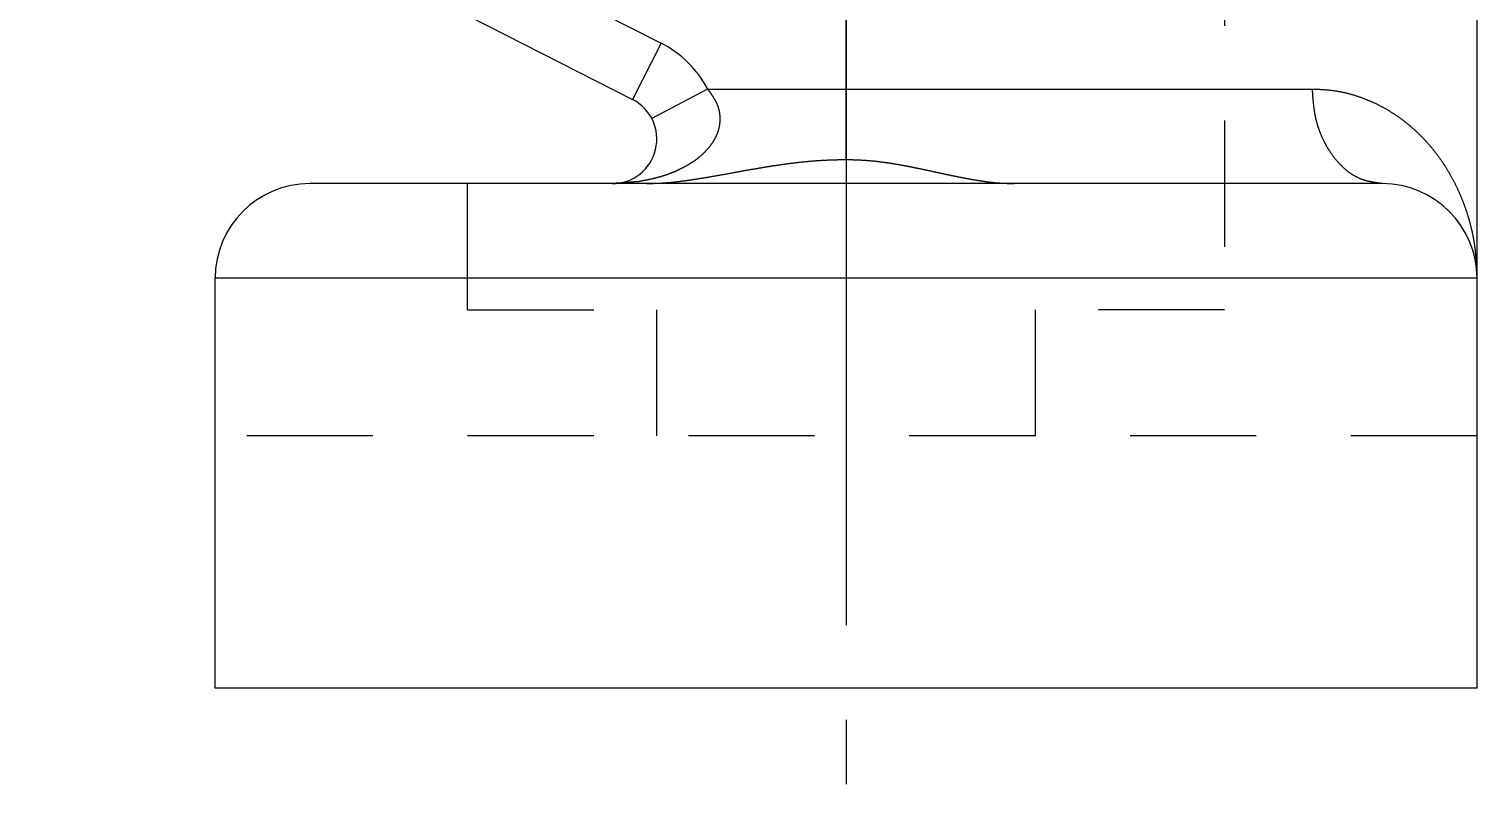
# Model space of a CAD drawing. Extents: x 14 to 86, y 94 to 257.
# Drawn here: x 61.96 to 84.91, y 118.22 to 130.19 of the extents above; entities that cross this region are included whole.
import ezdxf

# ---------------------------------------------------------------- set-up
doc = ezdxf.new("R2010")
doc.units = 0
doc.linetypes.add('CENTER', pattern=[17.5, 13, -1.5, 1.5, -1.5])
doc.linetypes.add('DASHED', pattern=[3.5, 2, -1.5])
doc.layers.get('0').update_dxf_attribs({"linetype": 'CONTINUOUS'})
doc.layers.add('CENTER', color=1, linetype='CENTER')

msp = doc.modelspace()

# ---------------------------------------------------------------- linework, layer by layer
at = {"color": 3, "linetype": 'DASHED'}
for p, q in [((80.907, 149.738), (80.907, 125.738)), ((68.907, 125.738), (68.907, 127.738)), ((68.907, 125.738), (71.907, 125.738)), ((71.907, 123.738), (71.907, 125.738)), ((77.907, 123.738), (77.907, 125.738)), ((80.907, 125.738), (77.907, 125.738)), ((84.907, 123.738), (64.907, 123.738))]:
    msp.add_line(p, q, dxfattribs=at)
at = {"color": 7, "linetype": 'CONTINUOUS'}
for p, q in [((84.907, 119.738), (84.907, 148.238)), ((74.907, 128.12), (74.907, 145.238)), ((62.41, 134.837), (71.976, 129.963)), ((61.956, 133.946), (71.522, 129.072)), ((71.976, 129.963), (71.522, 129.072)), ((72.711, 129.238), (71.826, 128.772)), ((72.711, 129.238), (82.298, 129.238)), ((83.407, 127.738), (66.407, 127.738)), ((84.907, 126.238), (64.907, 126.238)), ((64.907, 119.738), (64.907, 126.238)), ((84.907, 119.738), (64.907, 119.738))]:
    msp.add_line(p, q, dxfattribs=at)
at = {"color": 7}
for points in [[(72.711, 129.238, 0), (72.715, 129.233, 0), (72.718, 129.228, 0), (72.722, 129.223, 0), (72.726, 129.217, 0), (72.73, 129.212, 0), (72.734, 129.207, 0), (72.738, 129.201, 0), (72.742, 129.196, 0), (72.746, 129.191, 0), (72.75, 129.186, 0), (72.753, 129.18, 0), (72.757, 129.175, 0), (72.761, 129.17, 0), (72.765, 129.164, 0), (72.769, 129.159, 0), (72.772, 129.153, 0), (72.776, 129.148, 0), (72.78, 129.143, 0), (72.783, 129.137, 0), (72.787, 129.132, 0), (72.791, 129.126, 0), (72.794, 129.121, 0), (72.798, 129.115, 0), (72.801, 129.11, 0), (72.805, 129.105, 0), (72.808, 129.099, 0), (72.812, 129.093, 0), (72.815, 129.088, 0), (72.818, 129.082, 0), (72.821, 129.077, 0), (72.825, 129.071, 0), (72.828, 129.065, 0), (72.831, 129.06, 0), (72.834, 129.054, 0), (72.837, 129.048, 0), (72.84, 129.043, 0), (72.843, 129.037, 0), (72.846, 129.031, 0), (72.849, 129.025, 0), (72.851, 129.019, 0), (72.854, 129.013, 0), (72.857, 129.007, 0), (72.859, 129.001, 0), (72.862, 128.995, 0), (72.864, 128.989, 0), (72.866, 128.983, 0), (72.869, 128.977, 0), (72.871, 128.971, 0), (72.873, 128.965, 0), (72.875, 128.959, 0), (72.877, 128.953, 0), (72.879, 128.946, 0), (72.881, 128.94, 0), (72.883, 128.934, 0), (72.885, 128.928, 0), (72.886, 128.921, 0), (72.888, 128.915, 0), (72.89, 128.909, 0), (72.891, 128.902, 0), (72.893, 128.896, 0), (72.894, 128.889, 0), (72.895, 128.883, 0), (72.896, 128.876, 0), (72.898, 128.87, 0), (72.899, 128.864, 0), (72.9, 128.857, 0), (72.901, 128.851, 0), (72.902, 128.844, 0), (72.902, 128.838, 0), (72.903, 128.831, 0), (72.904, 128.824, 0), (72.904, 128.818, 0), (72.905, 128.811, 0), (72.905, 128.805, 0), (72.906, 128.798, 0), (72.906, 128.792, 0), (72.906, 128.785, 0), (72.907, 128.779, 0), (72.907, 128.772, 0), (72.907, 128.766, 0), (72.907, 128.759, 0), (72.907, 128.752, 0), (72.906, 128.746, 0), (72.906, 128.739, 0), (72.906, 128.733, 0), (72.906, 128.726, 0), (72.905, 128.72, 0), (72.905, 128.713, 0), (72.904, 128.707, 0), (72.904, 128.7, 0), (72.903, 128.694, 0), (72.902, 128.687, 0), (72.901, 128.681, 0), (72.9, 128.674, 0), (72.899, 128.668, 0), (72.898, 128.661, 0), (72.897, 128.655, 0), (72.896, 128.648, 0), (72.895, 128.642, 0), (72.894, 128.636, 0), (72.892, 128.629, 0), (72.891, 128.623, 0), (72.889, 128.616, 0), (72.888, 128.61, 0), (72.886, 128.604, 0), (72.885, 128.597, 0), (72.883, 128.591, 0), (72.881, 128.585, 0), (72.879, 128.579, 0), (72.877, 128.572, 0), (72.875, 128.566, 0), (72.873, 128.56, 0), (72.871, 128.554, 0), (72.869, 128.547, 0), (72.867, 128.541, 0), (72.865, 128.535, 0), (72.862, 128.529, 0), (72.86, 128.523, 0), (72.857, 128.517, 0), (72.855, 128.511, 0), (72.852, 128.505, 0), (72.85, 128.499, 0), (72.847, 128.493, 0), (72.844, 128.487, 0), (72.842, 128.481, 0), (72.839, 128.475, 0), (72.836, 128.469, 0), (72.833, 128.464, 0), (72.83, 128.458, 0), (72.827, 128.452, 0), (72.824, 128.446, 0), (72.821, 128.441, 0), (72.818, 128.435, 0), (72.814, 128.429, 0), (72.811, 128.423, 0), (72.808, 128.418, 0), (72.804, 128.412, 0), (72.801, 128.407, 0), (72.798, 128.401, 0), (72.794, 128.396, 0), (72.791, 128.39, 0), (72.787, 128.385, 0), (72.783, 128.379, 0), (72.78, 128.374, 0), (72.776, 128.368, 0), (72.772, 128.363, 0), (72.768, 128.358, 0), (72.765, 128.352, 0), (72.761, 128.347, 0), (72.757, 128.342, 0), (72.753, 128.337, 0), (72.749, 128.331, 0), (72.745, 128.326, 0), (72.741, 128.321, 0), (72.737, 128.316, 0), (72.733, 128.311, 0), (72.729, 128.306, 0), (72.724, 128.301, 0), (72.72, 128.296, 0), (72.716, 128.291, 0), (72.712, 128.286, 0), (72.707, 128.281, 0), (72.703, 128.276, 0), (72.699, 128.272, 0), (72.694, 128.267, 0), (72.69, 128.262, 0), (72.685, 128.257, 0), (72.681, 128.252, 0), (72.676, 128.248, 0), (72.672, 128.243, 0), (72.667, 128.238, 0), (72.663, 128.234, 0), (72.658, 128.229, 0), (72.653, 128.225, 0), (72.649, 128.22, 0), (72.644, 128.216, 0), (72.639, 128.211, 0), (72.634, 128.207, 0), (72.63, 128.202, 0), (72.625, 128.198, 0), (72.62, 128.194, 0), (72.615, 128.189, 0), (72.61, 128.185, 0), (72.605, 128.181, 0), (72.6, 128.176, 0), (72.595, 128.172, 0), (72.59, 128.168, 0), (72.585, 128.164, 0), (72.58, 128.16, 0), (72.575, 128.155, 0), (72.57, 128.151, 0), (72.565, 128.147, 0), (72.56, 128.143, 0), (72.555, 128.139, 0), (72.55, 128.135, 0), (72.545, 128.131, 0), (72.539, 128.127, 0), (72.534, 128.123, 0), (72.529, 128.119, 0), (72.524, 128.116, 0), (72.519, 128.112, 0), (72.513, 128.108, 0), (72.508, 128.104, 0), (72.503, 128.1, 0), (72.497, 128.097, 0), (72.492, 128.093, 0), (72.487, 128.089, 0), (72.481, 128.085, 0), (72.476, 128.082, 0), (72.47, 128.078, 0), (72.465, 128.075, 0), (72.46, 128.071, 0), (72.454, 128.067, 0), (72.449, 128.064, 0), (72.443, 128.06, 0), (72.438, 128.057, 0), (72.432, 128.053, 0), (72.427, 128.05, 0), (72.421, 128.047, 0), (72.416, 128.043, 0), (72.41, 128.04, 0), (72.404, 128.036, 0), (72.399, 128.033, 0), (72.393, 128.03, 0), (72.388, 128.027, 0), (72.382, 128.023, 0), (72.376, 128.02, 0), (72.371, 128.017, 0), (72.365, 128.014, 0), (72.359, 128.011, 0), (72.353, 128.007, 0), (72.348, 128.004, 0), (72.342, 128.001, 0), (72.336, 127.998, 0), (72.331, 127.995, 0), (72.325, 127.992, 0), (72.319, 127.989, 0), (72.313, 127.986, 0), (72.307, 127.983, 0), (72.302, 127.98, 0), (72.296, 127.977, 0), (72.29, 127.974, 0), (72.284, 127.971, 0), (72.278, 127.968, 0), (72.272, 127.965, 0), (72.267, 127.963, 0), (72.261, 127.96, 0), (72.255, 127.957, 0), (72.249, 127.954, 0), (72.243, 127.951, 0), (72.237, 127.949, 0), (72.231, 127.946, 0), (72.225, 127.943, 0), (72.219, 127.94, 0), (72.213, 127.938, 0), (72.207, 127.935, 0), (72.201, 127.933, 0), (72.196, 127.93, 0), (72.19, 127.927, 0), (72.184, 127.925, 0), (72.178, 127.922, 0), (72.172, 127.92, 0), (72.166, 127.917, 0), (72.159, 127.915, 0), (72.153, 127.912, 0), (72.147, 127.91, 0), (72.141, 127.907, 0), (72.135, 127.905, 0), (72.129, 127.903, 0), (72.123, 127.9, 0), (72.117, 127.898, 0), (72.111, 127.896, 0), (72.105, 127.893, 0), (72.099, 127.891, 0), (72.093, 127.889, 0), (72.087, 127.887, 0), (72.08, 127.884, 0), (72.074, 127.882, 0), (72.068, 127.88, 0), (72.062, 127.878, 0), (72.056, 127.876, 0), (72.05, 127.874, 0), (72.044, 127.871, 0), (72.037, 127.869, 0), (72.031, 127.867, 0), (72.025, 127.865, 0), (72.019, 127.863, 0), (72.013, 127.861, 0), (72.006, 127.859, 0), (72, 127.857, 0), (71.994, 127.856, 0), (71.988, 127.854, 0), (71.982, 127.852, 0), (71.975, 127.85, 0), (71.969, 127.848, 0), (71.963, 127.846, 0), (71.957, 127.844, 0), (71.95, 127.843, 0), (71.944, 127.841, 0), (71.938, 127.839, 0), (71.932, 127.838, 0), (71.925, 127.836, 0), (71.919, 127.834, 0), (71.913, 127.833, 0), (71.906, 127.831, 0), (71.9, 127.829, 0), (71.894, 127.828, 0), (71.888, 127.826, 0), (71.881, 127.825, 0), (71.875, 127.823, 0), (71.869, 127.821, 0), (71.862, 127.82, 0), (71.856, 127.818, 0), (71.85, 127.817, 0), (71.843, 127.816, 0), (71.837, 127.814, 0), (71.831, 127.813, 0), (71.824, 127.811, 0), (71.818, 127.81, 0), (71.812, 127.808, 0), (71.805, 127.807, 0), (71.799, 127.806, 0), (71.792, 127.804, 0), (71.786, 127.803, 0), (71.78, 127.802, 0), (71.773, 127.8, 0), (71.767, 127.799, 0), (71.761, 127.798, 0), (71.754, 127.796, 0), (71.748, 127.795, 0), (71.742, 127.794, 0), (71.735, 127.792, 0), (71.729, 127.791, 0), (71.722, 127.79, 0), (71.716, 127.788, 0), (71.71, 127.787, 0), (71.703, 127.786, 0), (71.697, 127.785, 0), (71.69, 127.783, 0), (71.684, 127.782, 0), (71.678, 127.781, 0), (71.671, 127.78, 0), (71.665, 127.779, 0), (71.658, 127.777, 0), (71.652, 127.776, 0), (71.646, 127.775, 0), (71.639, 127.774, 0), (71.633, 127.772, 0), (71.626, 127.771, 0), (71.62, 127.77, 0), (71.614, 127.769, 0)], [(82.298, 129.238, 0), (82.309, 129.238, 0), (82.319, 129.237, 0), (82.33, 129.237, 0), (82.341, 129.236, 0), (82.351, 129.236, 0), (82.362, 129.235, 0), (82.372, 129.235, 0), (82.383, 129.234, 0), (82.394, 129.234, 0), (82.404, 129.233, 0), (82.415, 129.233, 0), (82.426, 129.232, 0), (82.436, 129.231, 0), (82.447, 129.231, 0), (82.457, 129.23, 0), (82.468, 129.229, 0), (82.479, 129.229, 0), (82.489, 129.228, 0), (82.5, 129.227, 0), (82.51, 129.226, 0), (82.521, 129.225, 0), (82.532, 129.225, 0), (82.542, 129.224, 0), (82.553, 129.223, 0), (82.563, 129.222, 0), (82.574, 129.22, 0), (82.584, 129.219, 0), (82.595, 129.218, 0), (82.605, 129.217, 0), (82.616, 129.216, 0), (82.626, 129.214, 0), (82.637, 129.213, 0), (82.647, 129.211, 0), (82.658, 129.21, 0), (82.668, 129.208, 0), (82.679, 129.207, 0), (82.689, 129.205, 0), (82.7, 129.203, 0), (82.71, 129.201, 0), (82.721, 129.199, 0), (82.731, 129.197, 0), (82.742, 129.195, 0), (82.752, 129.193, 0), (82.762, 129.191, 0), (82.773, 129.189, 0), (82.783, 129.187, 0), (82.794, 129.185, 0), (82.804, 129.182, 0), (82.814, 129.18, 0), (82.825, 129.177, 0), (82.835, 129.175, 0), (82.845, 129.172, 0), (82.856, 129.17, 0), (82.866, 129.167, 0), (82.876, 129.164, 0), (82.887, 129.162, 0), (82.897, 129.159, 0), (82.907, 129.156, 0), (82.917, 129.153, 0), (82.927, 129.15, 0), (82.938, 129.147, 0), (82.948, 129.144, 0), (82.958, 129.141, 0), (82.968, 129.138, 0), (82.978, 129.135, 0), (82.989, 129.131, 0), (82.999, 129.128, 0), (83.009, 129.125, 0), (83.019, 129.122, 0), (83.029, 129.118, 0), (83.039, 129.115, 0), (83.049, 129.111, 0), (83.059, 129.108, 0), (83.069, 129.104, 0), (83.079, 129.101, 0), (83.089, 129.097, 0), (83.099, 129.093, 0), (83.109, 129.09, 0), (83.119, 129.086, 0), (83.129, 129.082, 0), (83.139, 129.078, 0), (83.149, 129.074, 0), (83.159, 129.07, 0), (83.168, 129.066, 0), (83.178, 129.062, 0), (83.188, 129.058, 0), (83.198, 129.054, 0), (83.208, 129.05, 0), (83.217, 129.046, 0), (83.227, 129.042, 0), (83.237, 129.037, 0), (83.247, 129.033, 0), (83.256, 129.029, 0), (83.266, 129.024, 0), (83.276, 129.02, 0), (83.285, 129.015, 0), (83.295, 129.011, 0), (83.304, 129.006, 0), (83.314, 129.002, 0), (83.324, 128.997, 0), (83.333, 128.992, 0), (83.343, 128.987, 0), (83.352, 128.983, 0), (83.362, 128.978, 0), (83.371, 128.973, 0), (83.38, 128.968, 0), (83.39, 128.963, 0), (83.399, 128.958, 0), (83.409, 128.953, 0), (83.418, 128.948, 0), (83.427, 128.943, 0), (83.436, 128.938, 0), (83.446, 128.933, 0), (83.455, 128.927, 0), (83.464, 128.922, 0), (83.473, 128.917, 0), (83.483, 128.911, 0), (83.492, 128.906, 0), (83.501, 128.901, 0), (83.51, 128.895, 0), (83.519, 128.89, 0), (83.528, 128.884, 0), (83.537, 128.878, 0), (83.546, 128.873, 0), (83.555, 128.867, 0), (83.564, 128.861, 0), (83.573, 128.856, 0), (83.582, 128.85, 0), (83.591, 128.844, 0), (83.6, 128.838, 0), (83.609, 128.832, 0), (83.617, 128.826, 0), (83.626, 128.82, 0), (83.635, 128.814, 0), (83.644, 128.808, 0), (83.653, 128.802, 0), (83.661, 128.796, 0), (83.67, 128.79, 0), (83.679, 128.784, 0), (83.687, 128.778, 0), (83.696, 128.771, 0), (83.704, 128.765, 0), (83.713, 128.759, 0), (83.721, 128.753, 0), (83.73, 128.746, 0), (83.738, 128.74, 0), (83.747, 128.733, 0), (83.755, 128.727, 0), (83.764, 128.72, 0), (83.772, 128.714, 0), (83.78, 128.707, 0), (83.789, 128.7, 0), (83.797, 128.694, 0), (83.805, 128.687, 0), (83.813, 128.68, 0), (83.822, 128.674, 0), (83.83, 128.667, 0), (83.838, 128.66, 0), (83.846, 128.653, 0), (83.854, 128.646, 0), (83.862, 128.639, 0), (83.87, 128.632, 0), (83.878, 128.625, 0), (83.886, 128.618, 0), (83.894, 128.611, 0), (83.902, 128.604, 0), (83.91, 128.597, 0), (83.918, 128.59, 0), (83.926, 128.583, 0), (83.934, 128.576, 0), (83.941, 128.568, 0), (83.949, 128.561, 0), (83.957, 128.554, 0), (83.965, 128.547, 0), (83.972, 128.539, 0), (83.98, 128.532, 0), (83.987, 128.524, 0), (83.995, 128.517, 0), (84.003, 128.51, 0), (84.01, 128.502, 0), (84.018, 128.494, 0), (84.025, 128.487, 0), (84.033, 128.479, 0), (84.04, 128.472, 0), (84.047, 128.464, 0), (84.055, 128.456, 0), (84.062, 128.449, 0), (84.069, 128.441, 0), (84.077, 128.433, 0), (84.084, 128.425, 0), (84.091, 128.418, 0), (84.098, 128.41, 0), (84.105, 128.402, 0), (84.112, 128.394, 0), (84.12, 128.386, 0), (84.127, 128.378, 0), (84.134, 128.37, 0), (84.141, 128.362, 0), (84.148, 128.354, 0), (84.154, 128.346, 0), (84.161, 128.338, 0), (84.168, 128.33, 0), (84.175, 128.322, 0), (84.182, 128.314, 0), (84.189, 128.305, 0), (84.195, 128.297, 0), (84.202, 128.289, 0), (84.209, 128.281, 0), (84.216, 128.273, 0), (84.222, 128.264, 0), (84.229, 128.256, 0), (84.235, 128.248, 0), (84.242, 128.239, 0), (84.248, 128.231, 0), (84.255, 128.222, 0), (84.261, 128.214, 0), (84.268, 128.205, 0), (84.274, 128.197, 0), (84.281, 128.188, 0), (84.287, 128.18, 0), (84.293, 128.171, 0), (84.299, 128.163, 0), (84.306, 128.154, 0), (84.312, 128.146, 0), (84.318, 128.137, 0), (84.324, 128.128, 0), (84.33, 128.119, 0), (84.336, 128.111, 0), (84.342, 128.102, 0), (84.348, 128.093, 0), (84.354, 128.084, 0), (84.36, 128.076, 0), (84.366, 128.067, 0), (84.372, 128.058, 0), (84.378, 128.049, 0), (84.384, 128.04, 0), (84.39, 128.031, 0), (84.395, 128.022, 0), (84.401, 128.013, 0), (84.407, 128.005, 0), (84.413, 127.996, 0), (84.418, 127.987, 0), (84.424, 127.977, 0), (84.429, 127.968, 0), (84.435, 127.959, 0), (84.44, 127.95, 0), (84.446, 127.941, 0), (84.451, 127.932, 0), (84.457, 127.923, 0), (84.462, 127.914, 0), (84.468, 127.905, 0), (84.473, 127.895, 0), (84.478, 127.886, 0), (84.483, 127.877, 0), (84.489, 127.868, 0), (84.494, 127.858, 0), (84.499, 127.849, 0), (84.504, 127.84, 0), (84.509, 127.83, 0), (84.514, 127.821, 0), (84.519, 127.812, 0), (84.524, 127.802, 0), (84.529, 127.793, 0), (84.534, 127.784, 0), (84.539, 127.774, 0), (84.544, 127.765, 0), (84.549, 127.755, 0), (84.554, 127.746, 0), (84.558, 127.736, 0), (84.563, 127.727, 0), (84.568, 127.717, 0), (84.572, 127.708, 0), (84.577, 127.698, 0), (84.582, 127.689, 0), (84.586, 127.679, 0), (84.591, 127.669, 0), (84.595, 127.66, 0), (84.6, 127.65, 0), (84.604, 127.641, 0), (84.609, 127.631, 0), (84.613, 127.621, 0), (84.617, 127.611, 0), (84.622, 127.602, 0), (84.626, 127.592, 0), (84.63, 127.582, 0), (84.634, 127.573, 0), (84.639, 127.563, 0), (84.643, 127.553, 0), (84.647, 127.543, 0), (84.651, 127.533, 0), (84.655, 127.524, 0), (84.659, 127.514, 0), (84.663, 127.504, 0), (84.667, 127.494, 0), (84.671, 127.484, 0), (84.675, 127.474, 0), (84.679, 127.464, 0), (84.683, 127.455, 0), (84.686, 127.445, 0), (84.69, 127.435, 0), (84.694, 127.425, 0), (84.698, 127.415, 0), (84.701, 127.405, 0), (84.705, 127.395, 0), (84.709, 127.385, 0), (84.712, 127.375, 0), (84.716, 127.365, 0), (84.719, 127.355, 0), (84.723, 127.345, 0), (84.726, 127.335, 0), (84.73, 127.325, 0), (84.733, 127.315, 0), (84.737, 127.304, 0), (84.74, 127.294, 0), (84.743, 127.284, 0), (84.747, 127.274, 0), (84.75, 127.264, 0), (84.753, 127.254, 0), (84.756, 127.244, 0), (84.76, 127.234, 0), (84.763, 127.223, 0), (84.766, 127.213, 0), (84.769, 127.203, 0), (84.772, 127.193, 0), (84.775, 127.183, 0), (84.778, 127.172, 0), (84.781, 127.162, 0), (84.784, 127.152, 0), (84.787, 127.142, 0), (84.789, 127.131, 0), (84.792, 127.121, 0), (84.795, 127.111, 0), (84.798, 127.101, 0), (84.8, 127.09, 0), (84.803, 127.08, 0), (84.806, 127.07, 0), (84.808, 127.059, 0), (84.811, 127.049, 0), (84.813, 127.039, 0), (84.816, 127.028, 0), (84.818, 127.018, 0), (84.821, 127.008, 0), (84.823, 126.997, 0), (84.825, 126.987, 0), (84.828, 126.977, 0), (84.83, 126.966, 0), (84.832, 126.956, 0), (84.834, 126.945, 0), (84.836, 126.935, 0), (84.839, 126.925, 0), (84.841, 126.914, 0), (84.843, 126.904, 0), (84.845, 126.893, 0), (84.847, 126.883, 0), (84.848, 126.872, 0), (84.85, 126.862, 0), (84.852, 126.852, 0), (84.854, 126.841, 0), (84.856, 126.831, 0), (84.857, 126.82, 0), (84.859, 126.81, 0), (84.861, 126.799, 0), (84.862, 126.789, 0), (84.864, 126.778, 0), (84.865, 126.768, 0), (84.867, 126.757, 0), (84.868, 126.747, 0), (84.869, 126.736, 0), (84.871, 126.726, 0), (84.872, 126.715, 0), (84.873, 126.705, 0), (84.875, 126.694, 0), (84.876, 126.684, 0), (84.877, 126.673, 0), (84.878, 126.662, 0), (84.879, 126.652, 0), (84.88, 126.641, 0), (84.881, 126.631, 0), (84.882, 126.62, 0), (84.883, 126.61, 0), (84.884, 126.599, 0), (84.885, 126.589, 0), (84.886, 126.578, 0), (84.887, 126.567, 0), (84.888, 126.557, 0), (84.889, 126.546, 0), (84.89, 126.536, 0), (84.89, 126.525, 0), (84.891, 126.514, 0), (84.892, 126.504, 0), (84.893, 126.493, 0), (84.893, 126.483, 0), (84.894, 126.472, 0), (84.895, 126.461, 0), (84.895, 126.451, 0), (84.896, 126.44, 0), (84.897, 126.43, 0), (84.897, 126.419, 0), (84.898, 126.408, 0), (84.899, 126.398, 0), (84.899, 126.387, 0), (84.9, 126.377, 0), (84.9, 126.366, 0), (84.901, 126.355, 0), (84.902, 126.345, 0), (84.902, 126.334, 0), (84.903, 126.323, 0), (84.903, 126.313, 0), (84.904, 126.302, 0), (84.904, 126.292, 0), (84.905, 126.281, 0), (84.905, 126.27, 0), (84.906, 126.26, 0), (84.906, 126.249, 0), (84.907, 126.238, 0)], [(83.407, 127.738, 0), (83.399, 127.739, 0), (83.391, 127.74, 0), (83.383, 127.742, 0), (83.374, 127.743, 0), (83.366, 127.744, 0), (83.358, 127.745, 0), (83.35, 127.746, 0), (83.342, 127.747, 0), (83.334, 127.748, 0), (83.326, 127.749, 0), (83.318, 127.75, 0), (83.31, 127.752, 0), (83.302, 127.753, 0), (83.294, 127.754, 0), (83.286, 127.755, 0), (83.278, 127.757, 0), (83.27, 127.758, 0), (83.262, 127.759, 0), (83.254, 127.761, 0), (83.246, 127.762, 0), (83.238, 127.764, 0), (83.23, 127.765, 0), (83.222, 127.767, 0), (83.214, 127.768, 0), (83.206, 127.77, 0), (83.198, 127.772, 0), (83.191, 127.773, 0), (83.183, 127.775, 0), (83.175, 127.777, 0), (83.167, 127.779, 0), (83.159, 127.781, 0), (83.152, 127.783, 0), (83.144, 127.785, 0), (83.136, 127.787, 0), (83.129, 127.79, 0), (83.121, 127.792, 0), (83.113, 127.794, 0), (83.106, 127.797, 0), (83.098, 127.799, 0), (83.091, 127.802, 0), (83.083, 127.805, 0), (83.076, 127.807, 0), (83.068, 127.81, 0), (83.061, 127.813, 0), (83.053, 127.816, 0), (83.046, 127.819, 0), (83.039, 127.823, 0), (83.031, 127.826, 0), (83.024, 127.829, 0), (83.017, 127.833, 0), (83.01, 127.836, 0), (83.003, 127.84, 0), (82.995, 127.844, 0), (82.988, 127.847, 0), (82.981, 127.851, 0), (82.974, 127.855, 0), (82.967, 127.859, 0), (82.96, 127.863, 0), (82.953, 127.867, 0), (82.946, 127.871, 0), (82.94, 127.876, 0), (82.933, 127.88, 0), (82.926, 127.884, 0), (82.919, 127.889, 0), (82.912, 127.893, 0), (82.906, 127.898, 0), (82.899, 127.903, 0), (82.893, 127.907, 0), (82.886, 127.912, 0), (82.879, 127.917, 0), (82.873, 127.922, 0), (82.866, 127.927, 0), (82.86, 127.932, 0), (82.854, 127.937, 0), (82.847, 127.942, 0), (82.841, 127.947, 0), (82.835, 127.952, 0), (82.828, 127.958, 0), (82.822, 127.963, 0), (82.816, 127.968, 0), (82.81, 127.974, 0), (82.804, 127.979, 0), (82.798, 127.984, 0), (82.792, 127.99, 0), (82.786, 127.995, 0), (82.78, 128.001, 0), (82.774, 128.007, 0), (82.768, 128.012, 0), (82.762, 128.018, 0), (82.756, 128.024, 0), (82.751, 128.03, 0), (82.745, 128.035, 0), (82.739, 128.041, 0), (82.734, 128.047, 0), (82.728, 128.053, 0), (82.722, 128.059, 0), (82.717, 128.065, 0), (82.711, 128.071, 0), (82.706, 128.077, 0), (82.701, 128.083, 0), (82.695, 128.089, 0), (82.69, 128.095, 0), (82.685, 128.101, 0), (82.679, 128.107, 0), (82.674, 128.113, 0), (82.669, 128.12, 0), (82.664, 128.126, 0), (82.659, 128.132, 0), (82.654, 128.138, 0), (82.649, 128.145, 0), (82.644, 128.151, 0), (82.639, 128.157, 0), (82.634, 128.164, 0), (82.629, 128.17, 0), (82.624, 128.177, 0), (82.62, 128.183, 0), (82.615, 128.19, 0), (82.61, 128.196, 0), (82.605, 128.203, 0), (82.601, 128.209, 0), (82.596, 128.216, 0), (82.592, 128.223, 0), (82.587, 128.229, 0), (82.583, 128.236, 0), (82.578, 128.243, 0), (82.574, 128.25, 0), (82.569, 128.256, 0), (82.565, 128.263, 0), (82.561, 128.27, 0), (82.556, 128.277, 0), (82.552, 128.284, 0), (82.548, 128.29, 0), (82.544, 128.297, 0), (82.54, 128.304, 0), (82.536, 128.311, 0), (82.531, 128.318, 0), (82.527, 128.325, 0), (82.523, 128.332, 0), (82.52, 128.339, 0), (82.516, 128.346, 0), (82.512, 128.353, 0), (82.508, 128.36, 0), (82.504, 128.368, 0), (82.5, 128.375, 0), (82.496, 128.382, 0), (82.493, 128.389, 0), (82.489, 128.396, 0), (82.485, 128.403, 0), (82.482, 128.411, 0), (82.478, 128.418, 0), (82.475, 128.425, 0), (82.471, 128.432, 0), (82.468, 128.44, 0), (82.464, 128.447, 0), (82.461, 128.454, 0), (82.458, 128.462, 0), (82.454, 128.469, 0), (82.451, 128.476, 0), (82.448, 128.484, 0), (82.444, 128.491, 0), (82.441, 128.499, 0), (82.438, 128.506, 0), (82.435, 128.514, 0), (82.432, 128.521, 0), (82.429, 128.529, 0), (82.426, 128.536, 0), (82.423, 128.544, 0), (82.42, 128.551, 0), (82.417, 128.559, 0), (82.414, 128.566, 0), (82.412, 128.574, 0), (82.409, 128.581, 0), (82.406, 128.589, 0), (82.403, 128.597, 0), (82.401, 128.604, 0), (82.398, 128.612, 0), (82.395, 128.62, 0), (82.393, 128.627, 0), (82.39, 128.635, 0), (82.388, 128.643, 0), (82.386, 128.65, 0), (82.383, 128.658, 0), (82.381, 128.666, 0), (82.379, 128.673, 0), (82.376, 128.681, 0), (82.374, 128.689, 0), (82.372, 128.697, 0), (82.37, 128.705, 0), (82.368, 128.712, 0), (82.366, 128.72, 0), (82.364, 128.728, 0), (82.362, 128.736, 0), (82.36, 128.743, 0), (82.358, 128.751, 0), (82.356, 128.759, 0), (82.354, 128.767, 0), (82.352, 128.775, 0), (82.351, 128.783, 0), (82.349, 128.791, 0), (82.347, 128.798, 0), (82.346, 128.806, 0), (82.344, 128.814, 0), (82.343, 128.822, 0), (82.341, 128.83, 0), (82.34, 128.838, 0), (82.338, 128.846, 0), (82.337, 128.854, 0), (82.336, 128.862, 0), (82.334, 128.87, 0), (82.333, 128.877, 0), (82.332, 128.885, 0), (82.331, 128.893, 0), (82.329, 128.901, 0), (82.328, 128.909, 0), (82.327, 128.917, 0), (82.326, 128.925, 0), (82.325, 128.933, 0), (82.324, 128.941, 0), (82.323, 128.949, 0), (82.322, 128.957, 0), (82.321, 128.965, 0), (82.32, 128.973, 0), (82.319, 128.981, 0), (82.318, 128.989, 0), (82.317, 128.997, 0), (82.316, 129.005, 0), (82.316, 129.013, 0), (82.315, 129.021, 0), (82.314, 129.029, 0), (82.313, 129.037, 0), (82.313, 129.045, 0), (82.312, 129.053, 0), (82.311, 129.061, 0), (82.31, 129.069, 0), (82.31, 129.077, 0), (82.309, 129.085, 0), (82.308, 129.093, 0), (82.308, 129.101, 0), (82.307, 129.109, 0), (82.306, 129.118, 0), (82.306, 129.126, 0), (82.305, 129.134, 0), (82.305, 129.142, 0), (82.304, 129.15, 0), (82.304, 129.158, 0), (82.303, 129.166, 0), (82.302, 129.174, 0), (82.302, 129.182, 0), (82.301, 129.19, 0), (82.301, 129.198, 0), (82.3, 129.206, 0), (82.3, 129.214, 0), (82.299, 129.222, 0), (82.299, 129.23, 0), (82.298, 129.238, 0)], [(71.745, 127.738, 0), (71.754, 127.739, 0), (71.763, 127.739, 0), (71.772, 127.739, 0), (71.781, 127.74, 0), (71.79, 127.74, 0), (71.799, 127.74, 0), (71.808, 127.741, 0), (71.817, 127.741, 0), (71.826, 127.741, 0), (71.835, 127.742, 0), (71.844, 127.742, 0), (71.854, 127.742, 0), (71.863, 127.743, 0), (71.872, 127.743, 0), (71.881, 127.743, 0), (71.89, 127.744, 0), (71.899, 127.744, 0), (71.908, 127.744, 0), (71.917, 127.745, 0), (71.926, 127.745, 0), (71.935, 127.746, 0), (71.944, 127.746, 0), (71.953, 127.747, 0), (71.963, 127.747, 0), (71.972, 127.748, 0), (71.981, 127.748, 0), (71.99, 127.749, 0), (71.999, 127.749, 0), (72.008, 127.75, 0), (72.017, 127.75, 0), (72.026, 127.751, 0), (72.035, 127.751, 0), (72.044, 127.752, 0), (72.053, 127.753, 0), (72.062, 127.753, 0), (72.071, 127.754, 0), (72.08, 127.755, 0), (72.089, 127.755, 0), (72.098, 127.756, 0), (72.108, 127.757, 0), (72.117, 127.758, 0), (72.126, 127.758, 0), (72.135, 127.759, 0), (72.144, 127.76, 0), (72.153, 127.761, 0), (72.162, 127.762, 0), (72.171, 127.763, 0), (72.18, 127.764, 0), (72.189, 127.765, 0), (72.198, 127.765, 0), (72.207, 127.766, 0), (72.216, 127.767, 0), (72.225, 127.768, 0), (72.234, 127.77, 0), (72.243, 127.771, 0), (72.252, 127.772, 0), (72.261, 127.773, 0), (72.27, 127.774, 0), (72.279, 127.775, 0), (72.288, 127.776, 0), (72.297, 127.777, 0), (72.306, 127.778, 0), (72.315, 127.78, 0), (72.324, 127.781, 0), (72.333, 127.782, 0), (72.342, 127.783, 0), (72.351, 127.784, 0), (72.36, 127.786, 0), (72.369, 127.787, 0), (72.378, 127.788, 0), (72.387, 127.789, 0), (72.396, 127.791, 0), (72.405, 127.792, 0), (72.414, 127.793, 0), (72.423, 127.795, 0), (72.432, 127.796, 0), (72.441, 127.797, 0), (72.45, 127.799, 0), (72.459, 127.8, 0), (72.468, 127.801, 0), (72.477, 127.803, 0), (72.486, 127.804, 0), (72.495, 127.805, 0), (72.504, 127.807, 0), (72.513, 127.808, 0), (72.522, 127.81, 0), (72.531, 127.811, 0), (72.54, 127.812, 0), (72.549, 127.814, 0), (72.558, 127.815, 0), (72.567, 127.817, 0), (72.576, 127.818, 0), (72.585, 127.819, 0), (72.594, 127.821, 0), (72.603, 127.822, 0), (72.612, 127.824, 0), (72.621, 127.825, 0), (72.63, 127.827, 0), (72.639, 127.828, 0), (72.648, 127.83, 0), (72.657, 127.831, 0), (72.666, 127.833, 0), (72.675, 127.834, 0), (72.684, 127.836, 0), (72.693, 127.837, 0), (72.702, 127.839, 0), (72.711, 127.84, 0), (72.72, 127.842, 0), (72.729, 127.843, 0), (72.737, 127.845, 0), (72.746, 127.846, 0), (72.755, 127.848, 0), (72.764, 127.849, 0), (72.773, 127.851, 0), (72.782, 127.852, 0), (72.791, 127.854, 0), (72.8, 127.855, 0), (72.809, 127.857, 0), (72.818, 127.858, 0), (72.827, 127.86, 0), (72.836, 127.862, 0), (72.845, 127.863, 0), (72.854, 127.865, 0), (72.863, 127.866, 0), (72.872, 127.868, 0), (72.881, 127.869, 0), (72.89, 127.871, 0), (72.899, 127.873, 0), (72.908, 127.874, 0), (72.916, 127.876, 0), (72.925, 127.877, 0), (72.934, 127.879, 0), (72.943, 127.881, 0), (72.952, 127.882, 0), (72.961, 127.884, 0), (72.97, 127.885, 0), (72.979, 127.887, 0), (72.988, 127.889, 0), (72.997, 127.89, 0), (73.006, 127.892, 0), (73.015, 127.893, 0), (73.024, 127.895, 0), (73.033, 127.897, 0), (73.042, 127.898, 0), (73.051, 127.9, 0), (73.06, 127.902, 0), (73.069, 127.903, 0), (73.077, 127.905, 0), (73.086, 127.906, 0), (73.095, 127.908, 0), (73.104, 127.91, 0), (73.113, 127.911, 0), (73.122, 127.913, 0), (73.131, 127.915, 0), (73.14, 127.916, 0), (73.149, 127.918, 0), (73.158, 127.919, 0), (73.167, 127.921, 0), (73.176, 127.923, 0), (73.185, 127.924, 0), (73.194, 127.926, 0), (73.203, 127.928, 0), (73.212, 127.929, 0), (73.221, 127.931, 0), (73.229, 127.932, 0), (73.238, 127.934, 0), (73.247, 127.936, 0), (73.256, 127.937, 0), (73.265, 127.939, 0), (73.274, 127.941, 0), (73.283, 127.942, 0), (73.292, 127.944, 0), (73.301, 127.945, 0), (73.31, 127.947, 0), (73.319, 127.949, 0), (73.328, 127.95, 0), (73.337, 127.952, 0), (73.346, 127.953, 0), (73.355, 127.955, 0), (73.364, 127.957, 0), (73.373, 127.958, 0), (73.382, 127.96, 0), (73.39, 127.961, 0), (73.399, 127.963, 0), (73.408, 127.965, 0), (73.417, 127.966, 0), (73.426, 127.968, 0), (73.435, 127.969, 0), (73.444, 127.971, 0), (73.453, 127.972, 0), (73.462, 127.974, 0), (73.471, 127.975, 0), (73.48, 127.977, 0), (73.489, 127.979, 0), (73.498, 127.98, 0), (73.507, 127.982, 0), (73.516, 127.983, 0), (73.525, 127.985, 0), (73.534, 127.986, 0), (73.543, 127.988, 0), (73.552, 127.989, 0), (73.561, 127.991, 0), (73.57, 127.992, 0), (73.579, 127.994, 0), (73.587, 127.995, 0), (73.596, 127.997, 0), (73.605, 127.998, 0), (73.614, 128, 0), (73.623, 128.001, 0), (73.632, 128.003, 0), (73.641, 128.004, 0), (73.65, 128.006, 0), (73.659, 128.007, 0), (73.668, 128.008, 0), (73.677, 128.01, 0), (73.686, 128.011, 0), (73.695, 128.013, 0), (73.704, 128.014, 0), (73.713, 128.016, 0), (73.722, 128.017, 0), (73.731, 128.018, 0), (73.74, 128.02, 0), (73.749, 128.021, 0), (73.758, 128.023, 0), (73.767, 128.024, 0), (73.776, 128.025, 0), (73.785, 128.027, 0), (73.794, 128.028, 0), (73.803, 128.029, 0), (73.812, 128.031, 0), (73.821, 128.032, 0), (73.83, 128.033, 0), (73.839, 128.035, 0), (73.848, 128.036, 0), (73.857, 128.037, 0), (73.866, 128.039, 0), (73.875, 128.04, 0), (73.884, 128.041, 0), (73.893, 128.043, 0), (73.902, 128.044, 0), (73.911, 128.045, 0), (73.92, 128.046, 0), (73.929, 128.048, 0), (73.938, 128.049, 0), (73.947, 128.05, 0), (73.956, 128.051, 0), (73.965, 128.053, 0), (73.974, 128.054, 0), (73.983, 128.055, 0), (73.992, 128.056, 0), (74.001, 128.057, 0), (74.01, 128.059, 0), (74.019, 128.06, 0), (74.028, 128.061, 0), (74.037, 128.062, 0), (74.046, 128.063, 0), (74.055, 128.064, 0), (74.064, 128.065, 0), (74.073, 128.067, 0), (74.082, 128.068, 0), (74.091, 128.069, 0), (74.1, 128.07, 0), (74.109, 128.071, 0), (74.118, 128.072, 0), (74.127, 128.073, 0), (74.136, 128.074, 0), (74.145, 128.075, 0), (74.154, 128.076, 0), (74.163, 128.077, 0), (74.172, 128.078, 0), (74.181, 128.079, 0), (74.19, 128.08, 0), (74.199, 128.081, 0), (74.208, 128.082, 0), (74.217, 128.083, 0), (74.226, 128.084, 0), (74.235, 128.085, 0), (74.245, 128.086, 0), (74.254, 128.087, 0), (74.263, 128.088, 0), (74.272, 128.089, 0), (74.281, 128.09, 0), (74.29, 128.091, 0), (74.299, 128.091, 0), (74.308, 128.092, 0), (74.317, 128.093, 0), (74.326, 128.094, 0), (74.335, 128.095, 0), (74.344, 128.096, 0), (74.353, 128.096, 0), (74.362, 128.097, 0), (74.371, 128.098, 0), (74.38, 128.099, 0), (74.389, 128.099, 0), (74.398, 128.1, 0), (74.407, 128.101, 0), (74.417, 128.101, 0), (74.426, 128.102, 0), (74.435, 128.103, 0), (74.444, 128.103, 0), (74.453, 128.104, 0), (74.462, 128.105, 0), (74.471, 128.105, 0), (74.48, 128.106, 0), (74.489, 128.106, 0), (74.498, 128.107, 0), (74.507, 128.107, 0), (74.516, 128.108, 0), (74.525, 128.108, 0), (74.534, 128.109, 0), (74.543, 128.109, 0), (74.553, 128.11, 0), (74.562, 128.11, 0), (74.571, 128.111, 0), (74.58, 128.111, 0), (74.589, 128.111, 0), (74.598, 128.112, 0), (74.607, 128.112, 0), (74.616, 128.113, 0), (74.625, 128.113, 0), (74.634, 128.113, 0), (74.643, 128.114, 0), (74.652, 128.114, 0), (74.661, 128.114, 0), (74.671, 128.115, 0), (74.68, 128.115, 0), (74.689, 128.115, 0), (74.698, 128.115, 0), (74.707, 128.116, 0), (74.716, 128.116, 0), (74.725, 128.116, 0), (74.734, 128.116, 0), (74.743, 128.117, 0), (74.752, 128.117, 0), (74.761, 128.117, 0), (74.77, 128.117, 0), (74.78, 128.118, 0), (74.789, 128.118, 0), (74.798, 128.118, 0), (74.807, 128.118, 0), (74.816, 128.118, 0), (74.825, 128.119, 0), (74.834, 128.119, 0), (74.843, 128.119, 0), (74.852, 128.119, 0), (74.861, 128.119, 0), (74.87, 128.12, 0), (74.88, 128.12, 0), (74.889, 128.12, 0), (74.898, 128.12, 0), (74.907, 128.12, 0)], [(74.907, 128.12, 0), (74.914, 128.12, 0), (74.922, 128.12, 0), (74.93, 128.12, 0), (74.938, 128.12, 0), (74.945, 128.119, 0), (74.953, 128.119, 0), (74.961, 128.119, 0), (74.968, 128.119, 0), (74.976, 128.119, 0), (74.984, 128.118, 0), (74.991, 128.118, 0), (74.999, 128.118, 0), (75.007, 128.118, 0), (75.014, 128.117, 0), (75.022, 128.117, 0), (75.03, 128.117, 0), (75.037, 128.117, 0), (75.045, 128.116, 0), (75.053, 128.116, 0), (75.06, 128.116, 0), (75.068, 128.116, 0), (75.076, 128.115, 0), (75.083, 128.115, 0), (75.091, 128.115, 0), (75.099, 128.114, 0), (75.106, 128.114, 0), (75.114, 128.114, 0), (75.122, 128.113, 0), (75.129, 128.113, 0), (75.137, 128.113, 0), (75.145, 128.112, 0), (75.152, 128.112, 0), (75.16, 128.112, 0), (75.168, 128.111, 0), (75.175, 128.111, 0), (75.183, 128.11, 0), (75.191, 128.11, 0), (75.198, 128.109, 0), (75.206, 128.109, 0), (75.214, 128.108, 0), (75.221, 128.108, 0), (75.229, 128.107, 0), (75.237, 128.107, 0), (75.244, 128.106, 0), (75.252, 128.106, 0), (75.26, 128.105, 0), (75.267, 128.105, 0), (75.275, 128.104, 0), (75.283, 128.103, 0), (75.29, 128.103, 0), (75.298, 128.102, 0), (75.306, 128.101, 0), (75.313, 128.101, 0), (75.321, 128.1, 0), (75.329, 128.099, 0), (75.336, 128.098, 0), (75.344, 128.098, 0), (75.351, 128.097, 0), (75.359, 128.096, 0), (75.367, 128.095, 0), (75.374, 128.094, 0), (75.382, 128.094, 0), (75.39, 128.093, 0), (75.397, 128.092, 0), (75.405, 128.091, 0), (75.412, 128.09, 0), (75.42, 128.089, 0), (75.428, 128.088, 0), (75.435, 128.087, 0), (75.443, 128.086, 0), (75.451, 128.085, 0), (75.458, 128.084, 0), (75.466, 128.083, 0), (75.473, 128.082, 0), (75.481, 128.081, 0), (75.489, 128.08, 0), (75.496, 128.079, 0), (75.504, 128.078, 0), (75.512, 128.077, 0), (75.519, 128.076, 0), (75.527, 128.075, 0), (75.534, 128.074, 0), (75.542, 128.073, 0), (75.55, 128.072, 0), (75.557, 128.071, 0), (75.565, 128.07, 0), (75.572, 128.068, 0), (75.58, 128.067, 0), (75.588, 128.066, 0), (75.595, 128.065, 0), (75.603, 128.064, 0), (75.61, 128.063, 0), (75.618, 128.061, 0), (75.625, 128.06, 0), (75.633, 128.059, 0), (75.641, 128.058, 0), (75.648, 128.057, 0), (75.656, 128.055, 0), (75.663, 128.054, 0), (75.671, 128.053, 0), (75.679, 128.052, 0), (75.686, 128.05, 0), (75.694, 128.049, 0), (75.701, 128.048, 0), (75.709, 128.046, 0), (75.716, 128.045, 0), (75.724, 128.044, 0), (75.732, 128.043, 0), (75.739, 128.041, 0), (75.747, 128.04, 0), (75.754, 128.039, 0), (75.762, 128.037, 0), (75.769, 128.036, 0), (75.777, 128.035, 0), (75.784, 128.033, 0), (75.792, 128.032, 0), (75.8, 128.03, 0), (75.807, 128.029, 0), (75.815, 128.028, 0), (75.822, 128.026, 0), (75.83, 128.025, 0), (75.837, 128.023, 0), (75.845, 128.022, 0), (75.852, 128.021, 0), (75.86, 128.019, 0), (75.868, 128.018, 0), (75.875, 128.016, 0), (75.883, 128.015, 0), (75.89, 128.013, 0), (75.898, 128.012, 0), (75.905, 128.011, 0), (75.913, 128.009, 0), (75.92, 128.008, 0), (75.928, 128.006, 0), (75.935, 128.005, 0), (75.943, 128.003, 0), (75.95, 128.002, 0), (75.958, 128, 0), (75.965, 127.999, 0), (75.973, 127.997, 0), (75.981, 127.996, 0), (75.988, 127.994, 0), (75.996, 127.993, 0), (76.003, 127.991, 0), (76.011, 127.99, 0), (76.018, 127.988, 0), (76.026, 127.986, 0), (76.033, 127.985, 0), (76.041, 127.983, 0), (76.048, 127.982, 0), (76.056, 127.98, 0), (76.063, 127.979, 0), (76.071, 127.977, 0), (76.078, 127.976, 0), (76.086, 127.974, 0), (76.093, 127.972, 0), (76.101, 127.971, 0), (76.108, 127.969, 0), (76.116, 127.968, 0), (76.123, 127.966, 0), (76.131, 127.964, 0), (76.138, 127.963, 0), (76.146, 127.961, 0), (76.153, 127.96, 0), (76.161, 127.958, 0), (76.168, 127.956, 0), (76.176, 127.955, 0), (76.183, 127.953, 0), (76.191, 127.952, 0), (76.198, 127.95, 0), (76.206, 127.948, 0), (76.213, 127.947, 0), (76.221, 127.945, 0), (76.228, 127.944, 0), (76.236, 127.942, 0), (76.244, 127.94, 0), (76.251, 127.939, 0), (76.259, 127.937, 0), (76.266, 127.935, 0), (76.274, 127.934, 0), (76.281, 127.932, 0), (76.289, 127.931, 0), (76.296, 127.929, 0), (76.304, 127.927, 0), (76.311, 127.926, 0), (76.319, 127.924, 0), (76.326, 127.922, 0), (76.334, 127.921, 0), (76.341, 127.919, 0), (76.349, 127.918, 0), (76.356, 127.916, 0), (76.364, 127.914, 0), (76.371, 127.913, 0), (76.379, 127.911, 0), (76.386, 127.909, 0), (76.394, 127.908, 0), (76.401, 127.906, 0), (76.409, 127.905, 0), (76.416, 127.903, 0), (76.424, 127.901, 0), (76.431, 127.9, 0), (76.439, 127.898, 0), (76.446, 127.896, 0), (76.454, 127.895, 0), (76.461, 127.893, 0), (76.469, 127.892, 0), (76.476, 127.89, 0), (76.484, 127.888, 0), (76.491, 127.887, 0), (76.499, 127.885, 0), (76.506, 127.884, 0), (76.514, 127.882, 0), (76.521, 127.88, 0), (76.529, 127.879, 0), (76.536, 127.877, 0), (76.544, 127.876, 0), (76.551, 127.874, 0), (76.559, 127.872, 0), (76.566, 127.871, 0), (76.574, 127.869, 0), (76.581, 127.868, 0), (76.589, 127.866, 0), (76.596, 127.865, 0), (76.604, 127.863, 0), (76.611, 127.862, 0), (76.619, 127.86, 0), (76.626, 127.858, 0), (76.634, 127.857, 0), (76.641, 127.855, 0), (76.649, 127.854, 0), (76.657, 127.852, 0), (76.664, 127.851, 0), (76.672, 127.849, 0), (76.679, 127.848, 0), (76.687, 127.846, 0), (76.694, 127.845, 0), (76.702, 127.843, 0), (76.709, 127.842, 0), (76.717, 127.84, 0), (76.724, 127.839, 0), (76.732, 127.837, 0), (76.739, 127.836, 0), (76.747, 127.834, 0), (76.754, 127.833, 0), (76.762, 127.831, 0), (76.77, 127.83, 0), (76.777, 127.829, 0), (76.785, 127.827, 0), (76.792, 127.826, 0), (76.8, 127.824, 0), (76.807, 127.823, 0), (76.815, 127.821, 0), (76.822, 127.82, 0), (76.83, 127.819, 0), (76.837, 127.817, 0), (76.845, 127.816, 0), (76.853, 127.815, 0), (76.86, 127.813, 0), (76.868, 127.812, 0), (76.875, 127.81, 0), (76.883, 127.809, 0), (76.89, 127.808, 0), (76.898, 127.806, 0), (76.905, 127.805, 0), (76.913, 127.804, 0), (76.921, 127.802, 0), (76.928, 127.801, 0), (76.936, 127.8, 0), (76.943, 127.798, 0), (76.951, 127.797, 0), (76.958, 127.796, 0), (76.966, 127.795, 0), (76.974, 127.793, 0), (76.981, 127.792, 0), (76.989, 127.791, 0), (76.996, 127.79, 0), (77.004, 127.788, 0), (77.012, 127.787, 0), (77.019, 127.786, 0), (77.027, 127.785, 0), (77.034, 127.784, 0), (77.042, 127.782, 0), (77.049, 127.781, 0), (77.057, 127.78, 0), (77.065, 127.779, 0), (77.072, 127.778, 0), (77.08, 127.777, 0), (77.087, 127.776, 0), (77.095, 127.775, 0), (77.103, 127.773, 0), (77.11, 127.772, 0), (77.118, 127.771, 0), (77.126, 127.77, 0), (77.133, 127.769, 0), (77.141, 127.768, 0), (77.148, 127.767, 0), (77.156, 127.766, 0), (77.164, 127.765, 0), (77.171, 127.765, 0), (77.179, 127.764, 0), (77.186, 127.763, 0), (77.194, 127.762, 0), (77.202, 127.761, 0), (77.209, 127.76, 0), (77.217, 127.759, 0), (77.225, 127.759, 0), (77.232, 127.758, 0), (77.24, 127.757, 0), (77.248, 127.756, 0), (77.255, 127.756, 0), (77.263, 127.755, 0), (77.27, 127.754, 0), (77.278, 127.753, 0), (77.286, 127.753, 0), (77.293, 127.752, 0), (77.301, 127.752, 0), (77.309, 127.751, 0), (77.316, 127.75, 0), (77.324, 127.75, 0), (77.332, 127.749, 0), (77.339, 127.749, 0), (77.347, 127.748, 0), (77.355, 127.748, 0), (77.362, 127.747, 0), (77.37, 127.747, 0), (77.378, 127.747, 0), (77.385, 127.746, 0), (77.393, 127.746, 0), (77.401, 127.745, 0), (77.408, 127.745, 0), (77.416, 127.745, 0), (77.424, 127.744, 0), (77.431, 127.744, 0), (77.439, 127.743, 0), (77.447, 127.743, 0), (77.454, 127.743, 0), (77.462, 127.742, 0), (77.47, 127.742, 0), (77.477, 127.742, 0), (77.485, 127.742, 0), (77.493, 127.741, 0), (77.5, 127.741, 0), (77.508, 127.741, 0), (77.516, 127.74, 0), (77.523, 127.74, 0), (77.531, 127.74, 0), (77.539, 127.739, 0), (77.546, 127.739, 0), (77.554, 127.739, 0), (77.562, 127.739, 0), (77.569, 127.738, 0)], [(71.614, 127.769, 0), (71.61, 127.769, 0), (71.607, 127.768, 0), (71.604, 127.768, 0), (71.601, 127.768, 0), (71.597, 127.768, 0), (71.594, 127.767, 0), (71.591, 127.767, 0), (71.588, 127.767, 0), (71.584, 127.767, 0), (71.581, 127.766, 0), (71.578, 127.766, 0), (71.575, 127.766, 0), (71.571, 127.766, 0), (71.568, 127.765, 0), (71.565, 127.765, 0), (71.562, 127.765, 0), (71.558, 127.765, 0), (71.555, 127.764, 0), (71.552, 127.764, 0), (71.549, 127.764, 0), (71.545, 127.764, 0), (71.542, 127.764, 0), (71.539, 127.763, 0), (71.536, 127.763, 0), (71.532, 127.763, 0), (71.529, 127.763, 0), (71.526, 127.762, 0), (71.523, 127.762, 0), (71.519, 127.762, 0), (71.516, 127.762, 0), (71.513, 127.761, 0), (71.51, 127.761, 0), (71.506, 127.761, 0), (71.503, 127.761, 0), (71.5, 127.76, 0), (71.497, 127.76, 0), (71.493, 127.76, 0), (71.49, 127.76, 0), (71.487, 127.759, 0), (71.484, 127.759, 0), (71.48, 127.759, 0), (71.477, 127.759, 0), (71.474, 127.758, 0), (71.471, 127.758, 0), (71.467, 127.758, 0), (71.464, 127.758, 0), (71.461, 127.758, 0), (71.458, 127.757, 0), (71.454, 127.757, 0), (71.451, 127.757, 0), (71.448, 127.757, 0), (71.445, 127.756, 0), (71.441, 127.756, 0), (71.438, 127.756, 0), (71.435, 127.756, 0), (71.432, 127.755, 0), (71.428, 127.755, 0), (71.425, 127.755, 0), (71.422, 127.755, 0), (71.419, 127.754, 0), (71.415, 127.754, 0), (71.412, 127.754, 0), (71.409, 127.754, 0), (71.406, 127.753, 0), (71.402, 127.753, 0), (71.399, 127.753, 0), (71.396, 127.753, 0), (71.393, 127.753, 0), (71.389, 127.752, 0), (71.386, 127.752, 0), (71.383, 127.752, 0), (71.38, 127.752, 0), (71.376, 127.751, 0), (71.373, 127.751, 0), (71.37, 127.751, 0), (71.367, 127.751, 0), (71.363, 127.75, 0), (71.36, 127.75, 0), (71.357, 127.75, 0), (71.354, 127.75, 0), (71.351, 127.749, 0), (71.347, 127.749, 0), (71.344, 127.749, 0), (71.341, 127.749, 0), (71.338, 127.748, 0), (71.334, 127.748, 0), (71.331, 127.748, 0), (71.328, 127.748, 0), (71.325, 127.747, 0), (71.321, 127.747, 0), (71.318, 127.747, 0), (71.315, 127.747, 0), (71.312, 127.747, 0), (71.308, 127.746, 0), (71.305, 127.746, 0), (71.302, 127.746, 0), (71.299, 127.746, 0), (71.295, 127.745, 0), (71.292, 127.745, 0), (71.289, 127.745, 0), (71.286, 127.745, 0), (71.282, 127.744, 0), (71.279, 127.744, 0), (71.276, 127.744, 0), (71.273, 127.744, 0), (71.269, 127.743, 0), (71.266, 127.743, 0), (71.263, 127.743, 0), (71.26, 127.743, 0), (71.256, 127.742, 0), (71.253, 127.742, 0), (71.25, 127.742, 0), (71.247, 127.742, 0), (71.243, 127.742, 0), (71.24, 127.741, 0), (71.237, 127.741, 0), (71.234, 127.741, 0), (71.23, 127.741, 0), (71.227, 127.74, 0), (71.224, 127.74, 0), (71.221, 127.74, 0), (71.217, 127.74, 0), (71.214, 127.739, 0), (71.211, 127.739, 0), (71.208, 127.739, 0), (71.204, 127.739, 0), (71.201, 127.738, 0)]]:
    msp.add_polyline3d(points, dxfattribs=at)
at = {"color": 7, "linetype": 'CONTINUOUS'}
for centre, radius, start, end in [((71.201, 128.444), 1.706, 27.7522, 63), ((71.201, 128.444), 0.706, 270, 63), ((66.407, 126.238), 1.5, 90, 180), ((83.407, 126.238), 1.5, 0, 90)]:
    msp.add_arc(centre, radius, start, end, dxfattribs=at)
at = {"layer": 'CENTER', "color": 1, "linetype": 'CENTER'}
msp.add_line((74.907, 151.238), (74.907, 118.22), dxfattribs=at)

doc.saveas('drawing.dxf')
